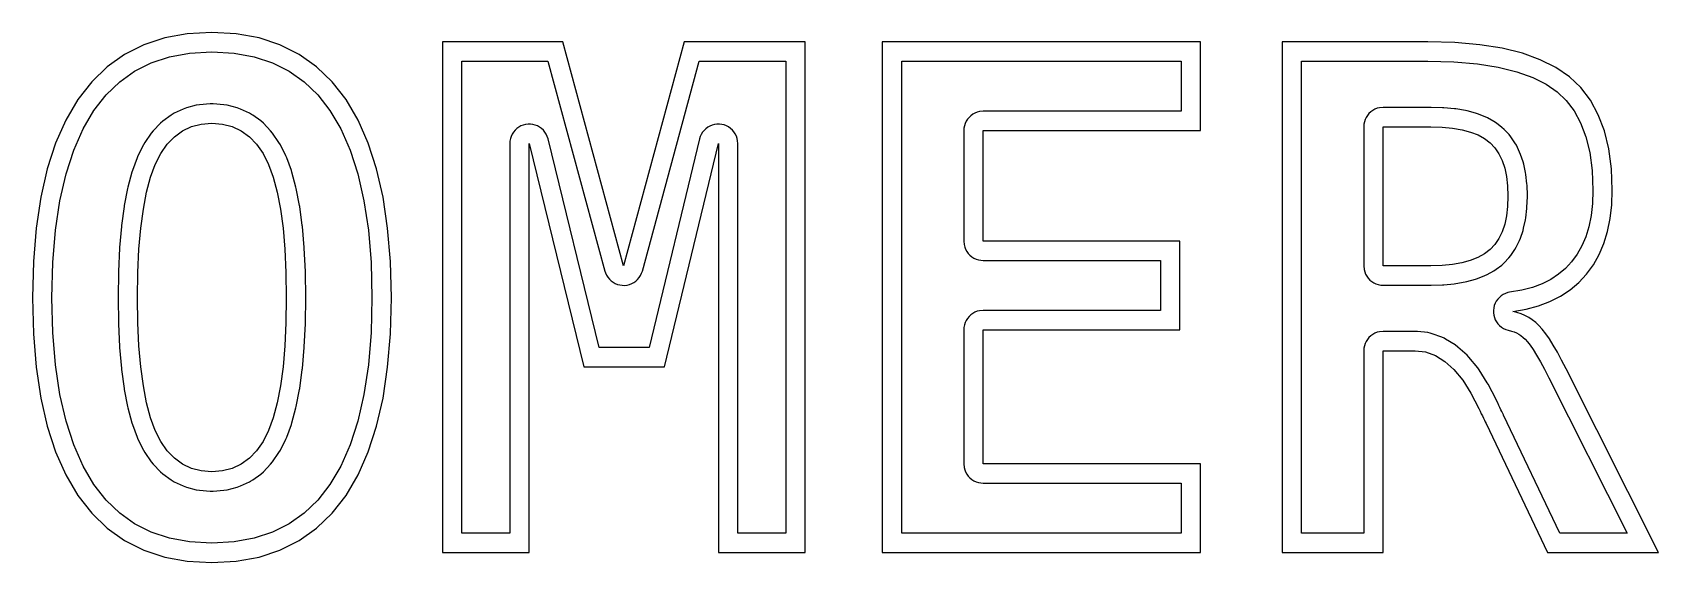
# Model space of a CAD drawing. Header units: metres. Extents: x -20.4 to 21.5, y -6.7 to 7.
import ezdxf

# ---------------------------------------------------------------- set-up
doc = ezdxf.new("R2010")
doc.units = ezdxf.units.M

msp = doc.modelspace()

# ---------------------------------------------------------------- linework, layer by layer
for p, q in [((-17.0143, 6.84366), (-17.5529, 6.66727)), ((-16.4303, 6.94948), (-17.0143, 6.84366)), ((-15.8006, 6.98476), (-16.4303, 6.94948)), ((-15.1687, 6.94948), (-15.8006, 6.98476)), ((-14.5827, 6.84366), (-15.1687, 6.94948)), ((-14.0425, 6.66727), (-14.5827, 6.84366)), ((-6.7543, 6.74348), (-9.85739, 6.74348)), ((-9.85739, 6.74348), (-9.85739, -6.41875)), ((-5.18507, 0.966934), (-6.7543, 6.74348)), ((-3.6248, 6.74348), (-5.18507, 0.966934)), ((-0.504028, 6.74348), (-3.6248, 6.74348)), ((-0.504028, -6.41875), (-0.504028, 6.74348)), ((9.67953, 6.74348), (1.48108, 6.74348)), ((1.48108, 6.74348), (1.48108, -6.41875)), ((9.67953, 4.45547), (9.67953, 6.74348)), ((15.5435, 6.74348), (11.788, 6.74348)), ((11.788, 6.74348), (11.788, -6.41875)), ((16.2396, 6.72513), (15.5435, 6.74348)), ((16.8773, 6.67007), (16.2396, 6.72513)), ((-18.046, 6.42032), (-18.4935, 6.10281)), ((-17.5529, 6.66727), (-18.046, 6.42032)), ((-17.3621, 6.20364), (-16.8914, 6.35779)), ((-16.8914, 6.35779), (-16.3715, 6.45198)), ((-16.3715, 6.45198), (-15.8005, 6.48398)), ((-15.8005, 6.48398), (-15.2274, 6.45198)), ((-15.2274, 6.45198), (-14.7052, 6.35768)), ((-14.7052, 6.35768), (-14.2328, 6.20345)), ((-13.5482, 6.42032), (-14.0425, 6.66727)), ((-13.0998, 6.10281), (-13.5482, 6.42032)), ((17.4565, 6.57829), (16.8773, 6.67007)), ((17.9773, 6.44981), (17.4565, 6.57829)), ((18.4395, 6.28464), (17.9773, 6.44981)), ((-18.4935, 6.10281), (-18.8955, 5.71477)), ((-18.1734, 5.71686), (-17.7879, 5.99037)), ((-17.7879, 5.99037), (-17.3621, 6.20364)), ((-14.2328, 6.20345), (-13.8059, 5.99014)), ((-13.8059, 5.99014), (-13.4196, 5.71661)), ((-12.6972, 5.71477), (-13.0998, 6.10281)), ((-9.35739, -5.91875), (-9.35739, 6.24348)), ((-9.35739, 6.24348), (-7.1366, 6.24348)), ((-7.1366, 6.24348), (-5.66759, 0.835861)), ((-4.70238, 0.836548), (-3.24194, 6.24348)), ((-3.24194, 6.24348), (-1.00403, 6.24348)), ((-1.00403, 6.24348), (-1.00403, -5.91875)), ((1.98108, -5.91875), (1.98108, 6.24348)), ((1.98108, 6.24348), (9.17953, 6.24348)), ((9.17953, 6.24348), (9.17953, 4.95547)), ((12.288, -5.91875), (12.288, 6.24348)), ((12.288, 6.24348), (15.5367, 6.24348)), ((15.5367, 6.24348), (16.2115, 6.22569)), ((16.2115, 6.22569), (16.8168, 6.17343)), ((16.8168, 6.17343), (17.3573, 6.08778)), ((17.3573, 6.08778), (17.8329, 5.97044)), ((17.8329, 5.97044), (18.2429, 5.82394)), ((18.8434, 6.08275), (18.4395, 6.28464)), ((19.1887, 5.84415), (18.8434, 6.08275)), ((-18.8955, 5.71477), (-19.252, 5.25615)), ((-18.5226, 5.37979), (-18.1734, 5.71686)), ((-13.4196, 5.71661), (-13.07, 5.37962)), ((-12.3406, 5.25615), (-12.6972, 5.71477)), ((18.2429, 5.82394), (18.5881, 5.65134)), ((18.5881, 5.65134), (18.8721, 5.45515)), ((18.8721, 5.45515), (19.1085, 5.22968)), ((19.4822, 5.56416), (19.1887, 5.84415)), ((19.7306, 5.23811), (19.4822, 5.56416)), ((-19.252, 5.25615), (-19.5619, 4.72861)), ((-18.8373, 4.97488), (-18.5226, 5.37979)), ((-16.4511, 5.0442), (-16.5394, 5.01227)), ((-16.1994, 5.10925), (-16.4511, 5.0442)), ((-16.1138, 5.1236), (-16.1994, 5.10925)), ((-15.8401, 5.14528), (-16.1138, 5.1236)), ((-15.7615, 5.14529), (-15.8401, 5.14528)), ((-15.4855, 5.12361), (-15.7615, 5.14529)), ((-15.4005, 5.10948), (-15.4855, 5.12361)), ((-15.1468, 5.04443), (-15.4005, 5.10948)), ((-15.0588, 5.01283), (-15.1468, 5.04443)), ((-13.07, 5.37962), (-12.7552, 4.97485)), ((-12.0307, 4.72861), (-12.3406, 5.25615)), ((14.2342, 5.03085), (14.1758, 5.00774)), ((14.295, 5.04648), (14.2342, 5.03085)), ((14.3887, 5.05533), (14.295, 5.04648)), ((15.6141, 5.05533), (14.3887, 5.05533)), ((15.6284, 5.05513), (15.6141, 5.05533)), ((15.9231, 5.04668), (15.6284, 5.05513)), ((15.9556, 5.04468), (15.9231, 5.04668)), ((16.2251, 5.01932), (15.9556, 5.04468)), ((19.1085, 5.22968), (19.3099, 4.96523)), ((19.9338, 4.86603), (19.7306, 5.23811)), ((-19.5619, 4.72861), (-19.8241, 4.13374)), ((-19.1161, 4.50034), (-18.8373, 4.97488)), ((-17.1256, 4.64468), (-17.3115, 4.44951)), ((-17.0585, 4.70363), (-17.1256, 4.64468)), ((-16.8507, 4.85542), (-17.0585, 4.70363)), ((-16.7977, 4.88919), (-16.8507, 4.85542)), ((-16.7692, 4.90382), (-16.7977, 4.88919)), ((-16.5394, 5.01227), (-16.7692, 4.90382)), ((-16.326, 4.5601), (-16.0743, 4.62515)), ((-16.0743, 4.62515), (-15.8006, 4.64684)), ((-15.8006, 4.64684), (-15.5247, 4.62515)), ((-15.5247, 4.62515), (-15.271, 4.5601)), ((-14.8275, 4.90439), (-15.0588, 5.01283)), ((-14.7724, 4.87422), (-14.8275, 4.90439)), ((-14.7459, 4.85625), (-14.7724, 4.87422)), ((-14.5368, 4.70445), (-14.7459, 4.85625)), ((-14.4693, 4.64551), (-14.5368, 4.70445)), ((-14.2826, 4.45033), (-14.4693, 4.64551)), ((-12.7552, 4.97485), (-12.4765, 4.50034)), ((-11.7684, 4.13374), (-12.0307, 4.72861)), ((-7.71198, 4.61539), (-7.7728, 4.59976)), ((-7.64969, 4.62325), (-7.71198, 4.61539)), ((-7.58688, 4.62325), (-7.64969, 4.62325)), ((-7.5246, 4.61539), (-7.58688, 4.62325)), ((-7.46378, 4.59976), (-7.5246, 4.61539)), ((-2.8437, 4.61401), (-2.90431, 4.59755)), ((-2.78154, 4.62276), (-2.8437, 4.61401)), ((-2.71875, 4.62364), (-2.78154, 4.62276)), ((-2.65634, 4.61664), (-2.71875, 4.62364)), ((-2.59532, 4.60188), (-2.65634, 4.61664)), ((3.61671, 4.63954), (3.59731, 4.57982)), ((3.64345, 4.69635), (3.61671, 4.63954)), ((3.67709, 4.74937), (3.64345, 4.69635)), ((3.71712, 4.79774), (3.67709, 4.74937)), ((3.76289, 4.84073), (3.71712, 4.79774)), ((3.81369, 4.87764), (3.76289, 4.84073)), ((3.86871, 4.90788), (3.81369, 4.87764)), ((3.92709, 4.931), (3.86871, 4.90788)), ((3.98792, 4.94662), (3.92709, 4.931)), ((4.0816, 4.95547), (3.98792, 4.94662)), ((9.17953, 4.95547), (4.0816, 4.95547)), ((13.8926, 4.618), (13.8887, 4.55533)), ((13.9044, 4.67967), (13.8926, 4.618)), ((13.9238, 4.7394), (13.9044, 4.67967)), ((13.9505, 4.7962), (13.9238, 4.7394)), ((13.9842, 4.84923), (13.9505, 4.7962)), ((14.0242, 4.8976), (13.9842, 4.84923)), ((14.07, 4.94058), (14.0242, 4.8976)), ((14.1208, 4.97749), (14.07, 4.94058)), ((14.1758, 5.00774), (14.1208, 4.97749)), ((16.2635, 5.01419), (16.2251, 5.01932)), ((16.5078, 4.97192), (16.2635, 5.01419)), ((16.5529, 4.96196), (16.5078, 4.97192)), ((16.772, 4.90279), (16.5529, 4.96196)), ((16.8242, 4.88556), (16.772, 4.90279)), ((17.0182, 4.80949), (16.8242, 4.88556)), ((17.0769, 4.78192), (17.0182, 4.80949)), ((17.2457, 4.68893), (17.0769, 4.78192)), ((17.3082, 4.64809), (17.2457, 4.68893)), ((17.4518, 4.53821), (17.3082, 4.64809)), ((19.3099, 4.96523), (19.4784, 4.65683)), ((19.4784, 4.65683), (19.6133, 4.29984)), ((20.0919, 4.44786), (19.9338, 4.86603)), ((-19.3563, 3.95546), (-19.1161, 4.50034)), ((-17.3615, 4.38786), (-17.5255, 4.14931)), ((-17.3115, 4.44951), (-17.3615, 4.38786)), ((-16.9494, 4.10469), (-16.7636, 4.29987)), ((-16.7636, 4.29987), (-16.5558, 4.45166)), ((-16.5558, 4.45166), (-16.326, 4.5601)), ((-15.271, 4.5601), (-15.0397, 4.45166)), ((-15.0397, 4.45166), (-14.8306, 4.29987)), ((-14.8306, 4.29987), (-14.6439, 4.10469)), ((-14.2322, 4.38844), (-14.2826, 4.45033)), ((-14.0678, 4.14989), (-14.2322, 4.38844)), ((-12.4765, 4.50034), (-12.2363, 3.95546)), ((-8.10258, 4.24858), (-8.11435, 4.1869)), ((-8.08318, 4.3083), (-8.10258, 4.24858)), ((-8.05644, 4.36511), (-8.08318, 4.3083)), ((-8.0228, 4.41814), (-8.05644, 4.36511)), ((-7.98277, 4.46651), (-8.0228, 4.41814)), ((-7.937, 4.50949), (-7.98277, 4.46651)), ((-7.8862, 4.5464), (-7.937, 4.50949)), ((-7.83118, 4.57664), (-7.8862, 4.5464)), ((-7.7728, 4.59976), (-7.83118, 4.57664)), ((-7.4054, 4.57664), (-7.46378, 4.59976)), ((-7.35037, 4.5464), (-7.4054, 4.57664)), ((-7.29958, 4.50949), (-7.35037, 4.5464)), ((-7.2538, 4.46651), (-7.29958, 4.50949)), ((-7.21378, 4.41814), (-7.2538, 4.46651)), ((-7.18013, 4.36511), (-7.21378, 4.41814)), ((-7.1534, 4.3083), (-7.18013, 4.36511)), ((-7.13264, 4.24318), (-7.1534, 4.3083)), ((-5.81546, -1.13474), (-7.13264, 4.24318)), ((-3.22914, 4.24179), (-4.52959, -1.13474)), ((-3.21057, 4.30177), (-3.22914, 4.24179)), ((-3.18463, 4.35895), (-3.21057, 4.30177)), ((-3.15173, 4.41243), (-3.18463, 4.35895)), ((-3.1124, 4.46136), (-3.15173, 4.41243)), ((-3.06723, 4.50499), (-3.1124, 4.46136)), ((-3.01695, 4.5426), (-3.06723, 4.50499)), ((-2.96236, 4.57362), (-3.01695, 4.5426)), ((-2.90431, 4.59755), (-2.96236, 4.57362)), ((-2.53662, 4.57959), (-2.59532, 4.60188)), ((-2.48117, 4.55011), (-2.53662, 4.57959)), ((-2.42987, 4.51392), (-2.48117, 4.55011)), ((-2.3835, 4.47159), (-2.42987, 4.51392)), ((-2.3428, 4.42377), (-2.3835, 4.47159)), ((-2.30841, 4.37123), (-2.3428, 4.42377)), ((-2.28088, 4.31479), (-2.30841, 4.37123)), ((-2.26065, 4.25536), (-2.28088, 4.31479)), ((-2.24802, 4.19385), (-2.26065, 4.25536)), ((-2.24315, 4.12424), (-2.24802, 4.19385)), ((3.58554, 4.51814), (3.5816, 4.45547)), ((3.5816, 4.45547), (3.5816, 1.61005)), ((3.59731, 4.57982), (3.58554, 4.51814)), ((4.0816, 1.61005), (4.0816, 4.45547)), ((4.0816, 4.45547), (9.67953, 4.45547)), ((13.8887, 4.55533), (13.8887, 0.969406)), ((14.3887, 0.969406), (14.3887, 4.55533)), ((14.3887, 4.55533), (15.6141, 4.55533)), ((15.6141, 4.55533), (15.9088, 4.54688)), ((15.9088, 4.54688), (16.1783, 4.52151)), ((16.1783, 4.52151), (16.4226, 4.47925)), ((16.4226, 4.47925), (16.6417, 4.42007)), ((16.6417, 4.42007), (16.8356, 4.34401)), ((16.8356, 4.34401), (17.0044, 4.25102)), ((17.0044, 4.25102), (17.1479, 4.14114)), ((17.5124, 4.48349), (17.4518, 4.53821)), ((17.634, 4.35403), (17.5124, 4.48349)), ((17.6834, 4.2923), (17.634, 4.35403)), ((17.7863, 4.14056), (17.6834, 4.2923)), ((19.6133, 4.29984), (19.7126, 3.89139)), ((20.2048, 3.98366), (20.0919, 4.44786)), ((-19.8241, 4.13374), (-20.0387, 3.47156)), ((-19.5562, 3.33846), (-19.3563, 3.95546)), ((-17.7019, 3.80914), (-17.7245, 3.75699)), ((-17.5599, 4.09105), (-17.7019, 3.80914)), ((-17.5255, 4.14931), (-17.5599, 4.09105)), ((-17.2553, 3.58423), (-17.1134, 3.86613)), ((-17.1134, 3.86613), (-16.9494, 4.10469)), ((-14.6439, 4.10469), (-14.4795, 3.86613)), ((-14.4795, 3.86613), (-14.3374, 3.58423)), ((-14.033, 4.09122), (-14.0678, 4.14989)), ((-13.8909, 3.80931), (-14.033, 4.09122)), ((-13.8682, 3.75702), (-13.8909, 3.80931)), ((-12.2363, 3.95546), (-12.0364, 3.33846)), ((-11.5539, 3.47156), (-11.7684, 4.13374)), ((-8.11435, 4.1869), (-8.11829, 4.12424)), ((-8.11829, 4.12424), (-8.11829, -5.91875)), ((-7.61829, 4.12424), (-6.20778, -1.63474)), ((-7.61829, -6.41875), (-7.61829, 4.12424)), ((-4.13609, -1.63474), (-2.74315, 4.12424)), ((-2.74315, 4.12424), (-2.74315, -6.41875)), ((-2.24315, -5.91875), (-2.24315, 4.12424)), ((17.1479, 4.14114), (17.2695, 4.01169)), ((17.2695, 4.01169), (17.3724, 3.85995)), ((17.3724, 3.85995), (17.4566, 3.68591)), ((17.8225, 4.0777), (17.7863, 4.14056)), ((17.9067, 3.90366), (17.8225, 4.0777)), ((17.931, 3.84409), (17.9067, 3.90366)), ((17.9964, 3.64775), (17.931, 3.84409)), ((19.7126, 3.89139), (19.7739, 3.43024)), ((20.2725, 3.47339), (20.2048, 3.98366)), ((-20.0387, 3.47156), (-20.2055, 2.74205)), ((-17.8599, 3.38341), (-17.9628, 2.99966)), ((-17.8462, 3.42668), (-17.8599, 3.38341)), ((-17.7245, 3.75699), (-17.8462, 3.42668)), ((-17.377, 3.25392), (-17.2553, 3.58423)), ((-14.3374, 3.58423), (-14.2157, 3.25392)), ((-13.7465, 3.42671), (-13.8682, 3.75702)), ((-13.7328, 3.38347), (-13.7465, 3.42671)), ((-13.6299, 2.99973), (-13.7328, 3.38347)), ((-11.387, 2.74205), (-11.5539, 3.47156)), ((17.4566, 3.68591), (17.5221, 3.48958)), ((17.5221, 3.48958), (17.5689, 3.27094)), ((18.011, 3.59419), (17.9964, 3.64775)), ((18.0578, 3.37555), (18.011, 3.59419)), ((18.0655, 3.32878), (18.0578, 3.37555)), ((19.7739, 3.43024), (19.7947, 2.91589)), ((20.2951, 2.91707), (20.2725, 3.47339)), ((-19.7139, 2.64906), (-19.5562, 3.33846)), ((-17.9708, 2.96474), (-18.055, 2.52753)), ((-17.9628, 2.99966), (-17.9708, 2.96474)), ((-17.4798, 2.87018), (-17.377, 3.25392)), ((-14.2157, 3.25392), (-14.1128, 2.87018)), ((-13.6218, 2.96475), (-13.6299, 2.99973)), ((-13.5376, 2.52754), (-13.6218, 2.96475)), ((-12.0364, 3.33846), (-11.8787, 2.64906)), ((17.5689, 3.27094), (17.597, 3.03001)), ((17.597, 3.03001), (17.6063, 2.76678)), ((18.0936, 3.08786), (18.0655, 3.32878)), ((18.0966, 3.04778), (18.0936, 3.08786)), ((18.106, 2.78455), (18.0966, 3.04778)), ((-20.2055, 2.74205), (-20.3247, 1.94522)), ((-19.8278, 1.8876), (-19.7139, 2.64906)), ((-18.055, 2.52753), (-18.0596, 2.4991)), ((-17.564, 2.43297), (-17.4798, 2.87018)), ((-14.1128, 2.87018), (-14.0286, 2.43297)), ((-13.533, 2.49913), (-13.5376, 2.52754)), ((-11.8787, 2.64906), (-11.7648, 1.88759)), ((-11.2679, 1.94522), (-11.387, 2.74205)), ((17.6063, 2.76678), (17.5969, 2.50346)), ((18.0965, 2.48553), (18.106, 2.74886)), ((18.106, 2.74886), (18.106, 2.78455)), ((19.7826, 2.57791), (19.7468, 2.26489)), ((19.7947, 2.91589), (19.7826, 2.57791)), ((20.2411, 2.18649), (20.2816, 2.54044)), ((20.2816, 2.54044), (20.2951, 2.91707)), ((-18.0596, 2.4991), (-18.1251, 2.00845)), ((-17.6295, 1.94232), (-17.564, 2.43297)), ((-14.0286, 2.43297), (-13.9631, 1.94232)), ((-13.4675, 2.00848), (-13.533, 2.49913)), ((17.5685, 2.26225), (17.5213, 2.04315)), ((17.5969, 2.50346), (17.5685, 2.26225)), ((18.0101, 1.93781), (18.0573, 2.15691)), ((18.0573, 2.15691), (18.0651, 2.20392)), ((18.0651, 2.20392), (18.0934, 2.44513)), ((18.0934, 2.44513), (18.0965, 2.48553)), ((19.7468, 2.26489), (19.6885, 1.97852)), ((20.1737, 1.85522), (20.2411, 2.18649)), ((-20.3247, 1.94522), (-20.3962, 1.08109)), ((-19.8968, 1.05406), (-19.8278, 1.8876)), ((-18.1277, 1.98515), (-18.1745, 1.44104)), ((-18.1251, 2.00845), (-18.1277, 1.98515)), ((-17.6763, 1.39821), (-17.6295, 1.94232)), ((-13.9631, 1.94232), (-13.9163, 1.39821)), ((-13.4649, 1.98515), (-13.4675, 2.00848)), ((-13.4181, 1.44104), (-13.4649, 1.98515)), ((-11.7648, 1.88759), (-11.6958, 1.05409)), ((-11.1964, 1.08109), (-11.2679, 1.94522)), ((17.4552, 1.84618), (17.3702, 1.6713)), ((17.5213, 2.04315), (17.4552, 1.84618)), ((17.9049, 1.62762), (17.9292, 1.68707)), ((17.9292, 1.68707), (17.9953, 1.88405)), ((17.9953, 1.88405), (18.0101, 1.93781)), ((19.6088, 1.71803), (19.5085, 1.4819)), ((19.6885, 1.97852), (19.6088, 1.71803)), ((20.0792, 1.54662), (20.1737, 1.85522)), ((-18.1758, 1.42166), (-18.2038, 0.824097)), ((-18.1745, 1.44104), (-18.1758, 1.42166)), ((-17.7044, 0.800644), (-17.6763, 1.39821)), ((-13.9163, 1.39821), (-13.8882, 0.800644)), ((-13.4168, 1.42168), (-13.4181, 1.44104)), ((-13.3887, 0.824112), (-13.4168, 1.42168)), ((3.5816, 1.61005), (3.59045, 1.51636)), ((3.59045, 1.51636), (3.60608, 1.45554)), ((3.60608, 1.45554), (3.6292, 1.39716)), ((3.6292, 1.39716), (3.65944, 1.34213)), ((3.65944, 1.34213), (3.69635, 1.29134)), ((3.69635, 1.29134), (3.73933, 1.24556)), ((9.15056, 1.61005), (4.0816, 1.61005)), ((9.15056, -0.677948), (9.15056, 1.61005)), ((16.999, 1.27686), (16.8298, 1.18291)), ((17.1435, 1.38788), (16.999, 1.27686)), ((17.2663, 1.51852), (17.1435, 1.38788)), ((17.3702, 1.6713), (17.2663, 1.51852)), ((17.6797, 1.23735), (17.7836, 1.39012)), ((17.7836, 1.39012), (17.8199, 1.45274)), ((17.8199, 1.45274), (17.9049, 1.62762)), ((19.3881, 1.26837), (19.2475, 1.07549)), ((19.5085, 1.4819), (19.3881, 1.26837)), ((19.8093, 0.997437), (19.9578, 1.2607)), ((19.9578, 1.2607), (20.0792, 1.54662)), ((-20.3962, 1.08109), (-20.4201, 0.149628)), ((-19.9199, 0.149658), (-19.8968, 1.05406)), ((-11.6958, 1.05409), (-11.6727, 0.149658)), ((-11.1725, 0.149628), (-11.1964, 1.08109)), ((3.73933, 1.24556), (3.7877, 1.20554)), ((3.7877, 1.20554), (3.84073, 1.17189)), ((3.84073, 1.17189), (3.89754, 1.14516)), ((3.89754, 1.14516), (3.95726, 1.12575)), ((3.95726, 1.12575), (4.01894, 1.11398)), ((4.01894, 1.11398), (4.0816, 1.11005)), ((4.0816, 1.11005), (8.65056, 1.11005)), ((8.65056, 1.11005), (8.65056, -0.177948)), ((13.8887, 0.969406), (13.8975, 0.875717)), ((13.8975, 0.875717), (13.9131, 0.814896)), ((15.6141, 0.969406), (14.3887, 0.969406)), ((15.9065, 0.977936), (15.6141, 0.969406)), ((16.1743, 1.00357), (15.9065, 0.977936)), ((16.4174, 1.04626), (16.1743, 1.00357)), ((16.6359, 1.10605), (16.4174, 1.04626)), ((16.8298, 1.18291), (16.6359, 1.10605)), ((17.0725, 0.745773), (17.2417, 0.839722)), ((17.2417, 0.839722), (17.3035, 0.880325)), ((17.3035, 0.880325), (17.4481, 0.991348)), ((17.4481, 0.991348), (17.5078, 1.04546)), ((17.5078, 1.04546), (17.6306, 1.1761)), ((17.6306, 1.1761), (17.6797, 1.23735)), ((19.0873, 0.903152), (18.9087, 0.752136)), ((19.2475, 1.07549), (19.0873, 0.903152)), ((19.6339, 0.756851), (19.8093, 0.997437)), ((-18.2043, 0.807831), (-18.2137, 0.156815)), ((-18.2038, 0.824097), (-18.2043, 0.807831)), ((-17.7137, 0.149628), (-17.7044, 0.800644)), ((-13.8882, 0.800644), (-13.8788, 0.149628)), ((-13.3882, 0.807831), (-13.3887, 0.824112)), ((-13.3789, 0.156815), (-13.3882, 0.807831)), ((-5.66759, 0.835861), (-5.65222, 0.788696)), ((-5.65222, 0.788696), (-5.62621, 0.731552)), ((-5.62621, 0.731552), (-5.59322, 0.678116)), ((-5.59322, 0.678116), (-5.5538, 0.629242)), ((-5.5538, 0.629242), (-5.50858, 0.585678)), ((-5.50858, 0.585678), (-5.45824, 0.548141)), ((-5.45824, 0.548141), (-5.40359, 0.517212)), ((-5.40359, 0.517212), (-5.3455, 0.493378)), ((-5.3455, 0.493378), (-5.28488, 0.477005)), ((-5.28488, 0.477005), (-5.2227, 0.468353)), ((-5.2227, 0.468353), (-5.15991, 0.467575)), ((-5.15991, 0.467575), (-5.09752, 0.474655)), ((-5.09752, 0.474655), (-5.03651, 0.489517)), ((-5.03651, 0.489517), (-4.97784, 0.511902)), ((-4.97784, 0.511902), (-4.92245, 0.541458)), ((-4.92245, 0.541458), (-4.8712, 0.577728)), ((-4.8712, 0.577728), (-4.82489, 0.620132)), ((-4.82489, 0.620132), (-4.78427, 0.668015)), ((-4.78427, 0.668015), (-4.74995, 0.720612)), ((-4.74995, 0.720612), (-4.72252, 0.777084)), ((-4.72252, 0.777084), (-4.70238, 0.836548)), ((13.9131, 0.814896), (13.9363, 0.756516)), ((13.9363, 0.756516), (13.9665, 0.701492)), ((13.9665, 0.701492), (14.0034, 0.650696)), ((14.0034, 0.650696), (14.0464, 0.604919)), ((14.0464, 0.604919), (14.0948, 0.564896)), ((14.0948, 0.564896), (14.1478, 0.53125)), ((14.1478, 0.53125), (14.2046, 0.504517)), ((14.2046, 0.504517), (14.2643, 0.485107)), ((14.2643, 0.485107), (14.326, 0.473343)), ((14.326, 0.473343), (14.3887, 0.469406)), ((14.3887, 0.469406), (15.6141, 0.469406)), ((15.6141, 0.469406), (15.6286, 0.46962)), ((15.6286, 0.46962), (15.9211, 0.478149)), ((15.9211, 0.478149), (15.9541, 0.480209)), ((15.9541, 0.480209), (16.2219, 0.505844)), ((16.2219, 0.505844), (16.2608, 0.511108)), ((16.2608, 0.511108), (16.5039, 0.553802)), ((16.5039, 0.553802), (16.5494, 0.563995)), ((16.5494, 0.563995), (16.7679, 0.623779)), ((16.7679, 0.623779), (16.8202, 0.641251)), ((16.8202, 0.641251), (17.014, 0.718109)), ((17.014, 0.718109), (17.0725, 0.745773)), ((18.4872, 0.508713), (18.2402, 0.416016)), ((18.7093, 0.620819), (18.4872, 0.508713)), ((18.9087, 0.752136), (18.7093, 0.620819)), ((19.2086, 0.350967), (19.4331, 0.540771)), ((19.4331, 0.540771), (19.6339, 0.756851)), ((-20.4201, 0.149628), (-20.3962, -0.77948)), ((-19.8968, -0.752274), (-19.9199, 0.149658)), ((-18.2137, 0.156815), (-18.2137, 0.142426)), ((-18.2137, 0.142426), (-18.2043, -0.506241)), ((-17.7044, -0.499039), (-17.7137, 0.149628)), ((-13.8788, 0.149628), (-13.8882, -0.499039)), ((-13.3882, -0.506241), (-13.3789, 0.142426)), ((-13.3789, 0.142426), (-13.3789, 0.156815)), ((-11.6727, 0.149658), (-11.6958, -0.752304)), ((-11.1964, -0.77948), (-11.1725, 0.149628)), ((17.2756, 0.004913), (17.253, -0.053665)), ((17.3054, 0.060196), (17.2756, 0.004913)), ((17.3418, 0.111298), (17.3054, 0.060196)), ((17.3844, 0.15744), (17.3418, 0.111298)), ((17.4324, 0.197876), (17.3844, 0.15744)), ((17.4852, 0.231979), (17.4324, 0.197876)), ((17.5418, 0.259201), (17.4852, 0.231979)), ((17.6013, 0.279114), (17.5418, 0.259201)), ((17.6458, 0.288818), (17.6013, 0.279114)), ((17.9669, 0.343506), (17.6458, 0.288818)), ((18.2402, 0.416016), (17.9669, 0.343506)), ((18.3926, -0.060852), (18.6883, 0.05014)), ((18.6883, 0.05014), (18.9603, 0.187424)), ((18.9603, 0.187424), (19.2086, 0.350967)), ((3.67709, -0.384048), (3.64345, -0.437073)), ((3.71712, -0.335678), (3.67709, -0.384048)), ((3.76289, -0.292694), (3.71712, -0.335678)), ((3.81369, -0.255783), (3.76289, -0.292694)), ((3.86871, -0.22554), (3.81369, -0.255783)), ((3.92709, -0.202423), (3.86871, -0.22554)), ((3.98792, -0.186798), (3.92709, -0.202423)), ((4.0816, -0.177948), (3.98792, -0.186798)), ((8.65056, -0.177948), (4.0816, -0.177948)), ((17.2379, -0.114624), (17.2305, -0.176987)), ((17.2305, -0.176987), (17.2311, -0.239777)), ((17.2311, -0.239777), (17.2395, -0.302002)), ((17.253, -0.053665), (17.2379, -0.114624)), ((17.2395, -0.302002), (17.2556, -0.362671)), ((17.2556, -0.362671), (17.2793, -0.420853)), ((17.7298, -0.204086), (18.0731, -0.145615)), ((17.8386, -0.231018), (17.7298, -0.204086)), ((17.9432, -0.266403), (17.8386, -0.231018)), ((18.0437, -0.310242), (17.9432, -0.266403)), ((18.14, -0.362534), (18.0437, -0.310242)), ((18.0731, -0.145615), (18.3926, -0.060852)), ((18.2322, -0.423294), (18.14, -0.362534)), ((-20.3962, -0.77948), (-20.3247, -1.64163)), ((-19.8278, -1.58389), (-19.8968, -0.752274)), ((-18.2043, -0.506241), (-18.2038, -0.522568)), ((-18.2038, -0.522568), (-18.1758, -1.11815)), ((-17.6763, -1.09462), (-17.7044, -0.499039)), ((-13.8882, -0.499039), (-13.9163, -1.09462)), ((-13.4168, -1.11816), (-13.3887, -0.522583)), ((-13.3887, -0.522583), (-13.3882, -0.506241)), ((-11.6958, -0.752304), (-11.7648, -1.58388)), ((-11.2679, -1.64163), (-11.1964, -0.77948)), ((3.58554, -0.61528), (3.5816, -0.677948)), ((3.5816, -0.677948), (3.5816, -4.13074)), ((3.59731, -0.553604), (3.58554, -0.61528)), ((3.61671, -0.493881), (3.59731, -0.553604)), ((3.64345, -0.437073), (3.61671, -0.493881)), ((4.0816, -4.13074), (4.0816, -0.677948)), ((4.0816, -0.677948), (9.15056, -0.677948)), ((14.07, -0.833481), (14.0242, -0.876465)), ((14.1208, -0.79657), (14.07, -0.833481)), ((14.1758, -0.766327), (14.1208, -0.79657)), ((14.2342, -0.74321), (14.1758, -0.766327)), ((14.295, -0.727585), (14.2342, -0.74321)), ((14.3887, -0.718735), (14.295, -0.727585)), ((15.2173, -0.718735), (14.3887, -0.718735)), ((15.2744, -0.722015), (15.2173, -0.718735)), ((15.5389, -0.752426), (15.2744, -0.722015)), ((15.6007, -0.763489), (15.5389, -0.752426)), ((15.6505, -0.778473), (15.6007, -0.763489)), ((15.9049, -0.869659), (15.6505, -0.778473)), ((17.2793, -0.420853), (17.31, -0.475616)), ((17.31, -0.475616), (17.3473, -0.526093)), ((17.3473, -0.526093), (17.3907, -0.571503)), ((17.3907, -0.571503), (17.4394, -0.611099)), ((17.4394, -0.611099), (17.4927, -0.644287)), ((17.4927, -0.644287), (17.5498, -0.670532)), ((17.5498, -0.670532), (17.6096, -0.689423)), ((17.6096, -0.689423), (17.6982, -0.711349)), ((17.6982, -0.711349), (17.7627, -0.73317)), ((17.7627, -0.73317), (17.8241, -0.759979)), ((17.8241, -0.759979), (17.8826, -0.791733)), ((17.8826, -0.791733), (17.9396, -0.829285)), ((17.9396, -0.829285), (17.9954, -0.873154)), ((18.3202, -0.492508), (18.2322, -0.423294)), ((18.4041, -0.570175), (18.3202, -0.492508)), ((18.4886, -0.663147), (18.4041, -0.570175)), ((18.5783, -0.778244), (18.4886, -0.663147)), ((18.6732, -0.915497), (18.5783, -0.778244)), ((-18.1758, -1.11815), (-18.1745, -1.13757)), ((-18.1745, -1.13757), (-18.1277, -1.68008)), ((-17.6295, -1.63713), (-17.6763, -1.09462)), ((-13.9163, -1.09462), (-13.9631, -1.63713)), ((-13.4649, -1.68008), (-13.4181, -1.13757)), ((-13.4181, -1.13757), (-13.4168, -1.11816)), ((-4.52959, -1.13474), (-5.81546, -1.13474)), ((13.8926, -1.15607), (13.8887, -1.21873)), ((13.8887, -1.21873), (13.8887, -5.91875)), ((13.9044, -1.09439), (13.8926, -1.15607)), ((13.9238, -1.03467), (13.9044, -1.09439)), ((13.9505, -0.977859), (13.9238, -1.03467)), ((13.9842, -0.924835), (13.9505, -0.977859)), ((14.0242, -0.876465), (13.9842, -0.924835)), ((14.3887, -1.21873), (15.2173, -1.21873)), ((14.3887, -6.41875), (14.3887, -1.21873)), ((15.2173, -1.21873), (15.4818, -1.24915)), ((15.4818, -1.24915), (15.7362, -1.34033)), ((15.9625, -0.894516), (15.9049, -0.869659)), ((16.0003, -0.915787), (15.9625, -0.894516)), ((16.2446, -1.06778), (16.0003, -0.915787)), ((16.3167, -1.12224), (16.2446, -1.06778)), ((16.5509, -1.33504), (16.3167, -1.12224)), ((17.9954, -0.873154), (18.0486, -0.922424)), ((18.0486, -0.922424), (18.1057, -0.985229)), ((18.1057, -0.985229), (18.1752, -1.07446)), ((18.1752, -1.07446), (18.2555, -1.19061)), ((18.2555, -1.19061), (18.3454, -1.3336)), ((18.7733, -1.07487), (18.6732, -0.915497)), ((18.8786, -1.25639), (18.7733, -1.07487)), ((18.9892, -1.46004), (18.8786, -1.25639)), ((-20.3247, -1.64163), (-20.2055, -2.43683)), ((-19.7139, -2.34383), (-19.8278, -1.58389)), ((-17.564, -2.12654), (-17.6295, -1.63713)), ((-13.9631, -1.63713), (-14.0286, -2.12654)), ((-11.7648, -1.58388), (-11.8787, -2.34383)), ((-11.387, -2.43683), (-11.2679, -1.64163)), ((-6.20778, -1.63474), (-4.13609, -1.63474)), ((15.7362, -1.34033), (15.9805, -1.49232)), ((15.9805, -1.49232), (16.2147, -1.70512)), ((16.6015, -1.38823), (16.5509, -1.33504)), ((16.8256, -1.66182), (16.6015, -1.38823)), ((16.86, -1.70912), (16.8256, -1.66182)), ((18.3454, -1.3336), (18.4427, -1.50136)), ((18.4427, -1.50136), (18.5468, -1.6931)), ((19.1049, -1.68584), (18.9892, -1.46004)), ((-18.1277, -1.68008), (-18.1251, -1.70343)), ((-18.1251, -1.70343), (-18.0596, -2.19284)), ((-13.533, -2.19287), (-13.4675, -1.70346)), ((-13.4675, -1.70346), (-13.4649, -1.68008)), ((16.2147, -1.70512), (16.4389, -1.97871)), ((16.4389, -1.97871), (16.653, -2.3131)), ((17.0741, -2.0435), (16.86, -1.70912)), ((17.0973, -2.08372), (17.0741, -2.0435)), ((17.3013, -2.47891), (17.0973, -2.08372)), ((18.5468, -1.6931), (18.6593, -1.91264)), ((18.6593, -1.91264), (20.6741, -5.91875)), ((21.4852, -6.41875), (19.1049, -1.68584)), ((-20.2055, -2.43683), (-20.0387, -3.16507)), ((-19.5562, -3.03175), (-19.7139, -2.34383)), ((-18.0596, -2.19284), (-18.055, -2.22128)), ((-18.055, -2.22128), (-17.9708, -2.65761)), ((-17.4798, -2.56287), (-17.564, -2.12654)), ((-14.0286, -2.12654), (-14.1128, -2.56287)), ((-13.6218, -2.65762), (-13.5376, -2.2213)), ((-13.5376, -2.2213), (-13.533, -2.19287)), ((-11.8787, -2.34383), (-12.0363, -3.03175)), ((-11.5539, -3.16507), (-11.387, -2.43683)), ((16.653, -2.3131), (16.857, -2.70828)), ((17.3102, -2.4971), (17.3013, -2.47891)), ((17.3414, -2.56413), (17.3102, -2.4971)), ((-17.9708, -2.65761), (-17.9627, -2.6925)), ((-17.9627, -2.6925), (-17.8598, -3.07574)), ((-17.377, -2.94611), (-17.4798, -2.56287)), ((-14.1128, -2.56287), (-14.2157, -2.94611)), ((-13.7328, -3.07581), (-13.6299, -2.69257)), ((-13.6299, -2.69257), (-13.6218, -2.65762)), ((16.857, -2.70828), (16.8888, -2.77663)), ((16.8888, -2.77663), (16.9189, -2.84065)), ((16.9189, -2.84065), (16.9471, -2.90036)), ((16.9471, -2.90036), (16.9736, -2.95576)), ((17.3715, -2.62816), (17.3414, -2.56413)), ((17.3983, -2.68489), (17.3715, -2.62816)), ((17.424, -2.73853), (17.3983, -2.68489)), ((17.4476, -2.78754), (17.424, -2.73853)), ((17.4704, -2.8343), (17.4476, -2.78754)), ((17.4901, -2.87401), (17.4704, -2.8343)), ((17.4933, -2.88058), (17.4901, -2.87401)), ((18.9443, -5.91875), (17.4933, -2.88058)), ((-20.0387, -3.16507), (-19.8241, -3.82635)), ((-19.3564, -3.64784), (-19.5562, -3.03175)), ((-17.8598, -3.07574), (-17.8461, -3.11894)), ((-17.8461, -3.11894), (-17.7245, -3.44908)), ((-17.2553, -3.27625), (-17.377, -2.94611)), ((-17.1134, -3.55814), (-17.2553, -3.27625)), ((-14.3374, -3.27625), (-14.4795, -3.55814)), ((-14.2157, -2.94611), (-14.3374, -3.27625)), ((-13.8682, -3.44911), (-13.7466, -3.11897)), ((-13.7466, -3.11897), (-13.7328, -3.07581)), ((-12.0363, -3.03175), (-12.2362, -3.64784)), ((-11.7684, -3.82635), (-11.5539, -3.16507)), ((16.9736, -2.95576), (16.9982, -3.00685)), ((16.9982, -3.00685), (17.0211, -3.05362)), ((17.0211, -3.05362), (17.0421, -3.09607)), ((17.0421, -3.09607), (18.629, -6.41875)), ((-19.1161, -4.19232), (-19.3564, -3.64784)), ((-17.7245, -3.44908), (-17.7019, -3.50116)), ((-17.7019, -3.50116), (-17.5599, -3.78305)), ((-16.9494, -3.79666), (-17.1134, -3.55814)), ((-14.4795, -3.55814), (-14.6439, -3.79666)), ((-14.033, -3.78323), (-13.8909, -3.50134)), ((-13.8909, -3.50134), (-13.8682, -3.44911)), ((-12.2362, -3.64784), (-12.4764, -4.19232)), ((-19.8241, -3.82635), (-19.5619, -4.42068)), ((-17.5599, -3.78305), (-17.5254, -3.84132)), ((-17.5254, -3.84132), (-17.3615, -4.07985)), ((-17.3615, -4.07985), (-17.3115, -4.14151)), ((-17.3115, -4.14151), (-17.1256, -4.33665)), ((-16.7636, -3.99181), (-16.9494, -3.79666)), ((-16.5558, -4.14359), (-16.7636, -3.99181)), ((-16.326, -4.25201), (-16.5558, -4.14359)), ((-15.0397, -4.14359), (-15.271, -4.25201)), ((-14.8306, -3.99181), (-15.0397, -4.14359)), ((-14.6439, -3.79666), (-14.8306, -3.99181)), ((-14.4694, -4.33748), (-14.2826, -4.14233)), ((-14.2826, -4.14233), (-14.2322, -4.08044)), ((-14.2322, -4.08044), (-14.0678, -3.84192)), ((-14.0678, -3.84192), (-14.033, -3.78323)), ((-12.0307, -4.42068), (-11.7684, -3.82635)), ((3.5816, -4.13074), (3.59045, -4.22443)), ((9.67953, -4.13074), (4.0816, -4.13074)), ((9.67953, -6.41875), (9.67953, -4.13074)), ((-19.5619, -4.42068), (-19.252, -4.94806)), ((-18.8373, -4.66687), (-19.1161, -4.19232)), ((-17.1256, -4.33665), (-17.0585, -4.39558)), ((-17.0585, -4.39558), (-16.8507, -4.54736)), ((-16.8507, -4.54736), (-16.8241, -4.56546)), ((-16.8241, -4.56546), (-16.7691, -4.59576)), ((-16.7691, -4.59576), (-16.5394, -4.70419)), ((-16.0743, -4.31706), (-16.326, -4.25201)), ((-15.8006, -4.33875), (-16.0743, -4.31706)), ((-15.5247, -4.31706), (-15.8006, -4.33875)), ((-15.271, -4.25201), (-15.5247, -4.31706)), ((-15.0588, -4.70476), (-14.8275, -4.59633)), ((-14.8275, -4.59633), (-14.7989, -4.58182)), ((-14.7989, -4.58182), (-14.7459, -4.54819)), ((-14.7459, -4.54819), (-14.5369, -4.39641)), ((-14.5369, -4.39641), (-14.4694, -4.33748)), ((-12.4764, -4.19232), (-12.7552, -4.66684)), ((-12.3406, -4.94806), (-12.0307, -4.42068)), ((3.59045, -4.22443), (3.60608, -4.28525)), ((3.60608, -4.28525), (3.6292, -4.34363)), ((3.6292, -4.34363), (3.65944, -4.39865)), ((3.65944, -4.39865), (3.69635, -4.44945)), ((3.69635, -4.44945), (3.73933, -4.49522)), ((3.73933, -4.49522), (3.7877, -4.53525)), ((3.7877, -4.53525), (3.84073, -4.56889)), ((3.84073, -4.56889), (3.89754, -4.59563)), ((3.89754, -4.59563), (3.95726, -4.61504)), ((-19.252, -4.94806), (-18.8955, -5.40666)), ((-18.5226, -5.07169), (-18.8373, -4.66687)), ((-16.5394, -4.70419), (-16.4511, -4.73611)), ((-16.4511, -4.73611), (-16.1994, -4.80116)), ((-16.1994, -4.80116), (-16.1138, -4.81551)), ((-16.1138, -4.81551), (-15.8401, -4.83719)), ((-15.8401, -4.83719), (-15.7615, -4.8372)), ((-15.7615, -4.8372), (-15.4855, -4.81552)), ((-15.4855, -4.81552), (-15.4005, -4.80139)), ((-15.4005, -4.80139), (-15.1468, -4.73634)), ((-15.1468, -4.73634), (-15.0588, -4.70476)), ((-12.7552, -4.66684), (-13.0699, -5.07146)), ((-12.6972, -5.40666), (-12.3406, -4.94806)), ((3.95726, -4.61504), (4.01894, -4.6268)), ((4.01894, -4.6268), (4.0816, -4.63074)), ((4.0816, -4.63074), (9.17953, -4.63074)), ((9.17953, -4.63074), (9.17953, -5.91875)), ((-18.8955, -5.40666), (-18.4935, -5.79472)), ((-18.1735, -5.40871), (-18.5226, -5.07169)), ((-17.7879, -5.68228), (-18.1735, -5.40871)), ((-13.4195, -5.40846), (-13.8059, -5.68207)), ((-13.0699, -5.07146), (-13.4195, -5.40846)), ((-13.0998, -5.79472), (-12.6972, -5.40666)), ((-18.4935, -5.79472), (-18.046, -6.11221)), ((-17.3621, -5.89554), (-17.7879, -5.68228)), ((-13.8059, -5.68207), (-14.2328, -5.89534)), ((-13.5482, -6.11221), (-13.0998, -5.79472)), ((-18.046, -6.11221), (-17.5529, -6.35916)), ((-16.8914, -6.04968), (-17.3621, -5.89554)), ((-16.3715, -6.14389), (-16.8914, -6.04968)), ((-15.8005, -6.17589), (-16.3715, -6.14389)), ((-15.2272, -6.14388), (-15.8005, -6.17589)), ((-14.7053, -6.04962), (-15.2272, -6.14388)), ((-14.2328, -5.89534), (-14.7053, -6.04962)), ((-14.0425, -6.35916), (-13.5482, -6.11221)), ((-8.11829, -5.91875), (-9.35739, -5.91875)), ((-1.00403, -5.91875), (-2.24315, -5.91875)), ((9.17953, -5.91875), (1.98108, -5.91875)), ((13.8887, -5.91875), (12.288, -5.91875)), ((20.6741, -5.91875), (18.9443, -5.91875)), ((-17.5529, -6.35916), (-17.0143, -6.53555)), ((-17.0143, -6.53555), (-16.4303, -6.64139)), ((-16.4303, -6.64139), (-15.8006, -6.67667)), ((-15.8006, -6.67667), (-15.1687, -6.64139)), ((-15.1687, -6.64139), (-14.5827, -6.53555)), ((-14.5827, -6.53555), (-14.0425, -6.35916)), ((-9.85739, -6.41875), (-7.61829, -6.41875)), ((-2.74315, -6.41875), (-0.504028, -6.41875)), ((1.48108, -6.41875), (9.67953, -6.41875)), ((11.788, -6.41875), (14.3887, -6.41875)), ((18.629, -6.41875), (21.4852, -6.41875))]:
    msp.add_line(p, q)

doc.saveas('drawing.dxf')
